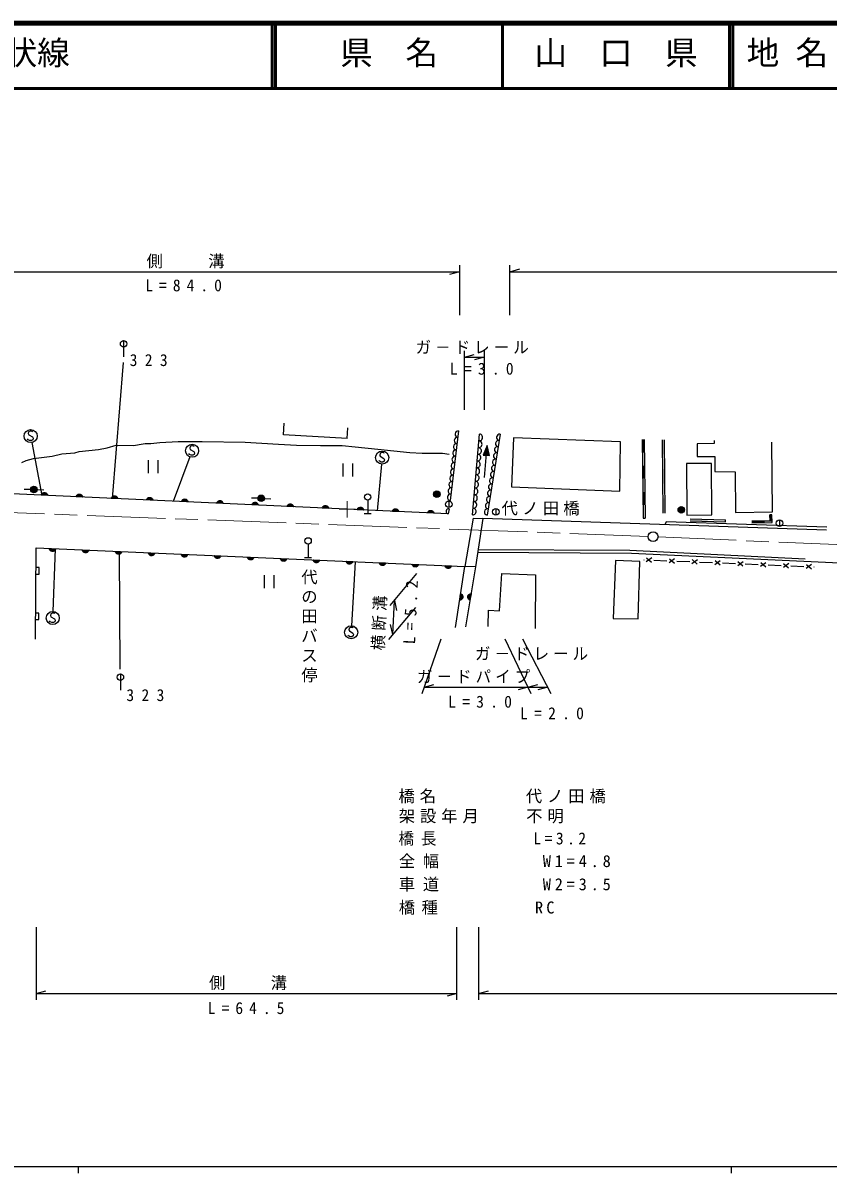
# Model space of a CAD drawing. Units: millimetres, scale not verified. Extents: x 40000 to 680000, y 20000 to 380000.
# Drawn here: x 259566 to 382846, y 204000 to 380000 of the extents above; entities that cross this region are included whole.
import ezdxf
from ezdxf.enums import TextEntityAlignment as Align

# ---------------------------------------------------------------- set-up
doc = ezdxf.new("R2010")
doc.units = ezdxf.units.MM
doc.header["$LTSCALE"] = 1000
doc.linetypes.add('CHAIN', pattern=[18.5, 12, -1.5, 3.5, -1.5])
for name, color, linetype, lineweight in [('M-BGD', 7, 'Continuous', 25), ('M-BMK', 2, 'CHAIN', 13), ('M-BMK-HTXT', 7, 'Continuous', 13), ('M-STR-STR1', 1, 'Continuous', 25), ('M-STR-STRC', 7, 'Continuous', 25), ('M-TTL', 2, 'Continuous', 140), ('M-TTL-BAND', 7, 'Continuous', 25), ('M-TTL-LINE', 7, 'Continuous', 50)]:
    doc.layers.add(name, color=color, linetype=linetype, lineweight=lineweight)
for name, color, linetype in [('M-BMK-SRVR', 7, 'Continuous'), ('M-STR-HTXT', 7, 'Continuous'), ('M-TTL-TXT', 7, 'Continuous')]:
    doc.layers.add(name, color=color, linetype=linetype)
doc.styles.add('@ＭＳ ゴシック', font='')
doc.styles.add('ＭＳ ゴシック', font='')
doc.styles.get('@ＭＳ ゴシック').set_extended_font_data('@MS Gothic')
doc.styles.get('ＭＳ ゴシック').set_extended_font_data('MS Gothic')

# ---------------------------------------------------------------- blocks, each defined once
blk = doc.blocks.new('MARK1235C15L6')
at = {"color": 7, "linetype": 'Continuous', "lineweight": 25}
blk.add_line((0, 0.05), (0, -0.05), dxfattribs=at)
blk.add_circle((0, 0), 0.05, dxfattribs=at)
blk = doc.blocks.new('MARK1192C15L6')
at = {"color": 7, "linetype": 'Continuous', "lineweight": 25}
for radius in [0.05, 0.044, 0.038, 0.032, 0.026, 0.02, 0.014, 0.008, 0.002]:
    blk.add_circle((0, 0), radius, dxfattribs=at)
blk = doc.blocks.new('MARK1553C15L6')
at = {"color": 7, "linetype": 'Continuous', "lineweight": 25}
blk.add_arc((0, 0), 0.05, 270, 90, dxfattribs=at)
blk = doc.blocks.new('MARK1222C15L6')
at = {"color": 7, "linetype": 'Continuous', "lineweight": 25}
blk.add_lwpolyline([(0, -0.05), (0.05, -0.05), (0.05, 0.05), (0, 0.05)], dxfattribs=at)
blk = doc.blocks.new('MARK1170C15L6')
at = {"color": 7, "linetype": 'Continuous', "lineweight": 25}
for p, q in [((0.006, -0.046), (0.006, 0.046)), ((0.012, 0.044), (0.012, -0.044)), ((0.018, -0.042), (0.018, 0.042)), ((0.024, 0.036), (0.024, -0.036)), ((0.03, -0.03), (0.03, 0.03)), ((0.036, 0.02), (0.036, -0.02))]:
    blk.add_line(p, q, dxfattribs=at)
blk.add_lwpolyline([(0, 0.05), (0.012, 0.046), (0.022, 0.04), (0.032, 0.03), (0.038, 0.02), (0.042, 0.008), (0.042, -0.008), (0.038, -0.02), (0.032, -0.03), (0.022, -0.04), (0.012, -0.046), (0, -0.05)], close=True, dxfattribs=at)
blk = doc.blocks.new('MARK28C15L6')
at = {"color": 7, "linetype": 'Continuous', "lineweight": 25}
blk.add_line((0, 0), (0.014, -0.05), dxfattribs=at)
blk = doc.blocks.new('MARK1181C15L6')
at = {"color": 7, "linetype": 'Continuous', "lineweight": 25}
for p, q in [((-0.04, 0.05), (0.04, -0.05)), ((-0.04, -0.05), (0.04, 0.05))]:
    blk.add_line(p, q, dxfattribs=at)
blk = doc.blocks.new('MARK1115C15L6')
at = {"color": 7, "linetype": 'Continuous', "lineweight": 25}
for p, q in [((-0.038, 0.05), (-0.038, -0.05)), ((0.038, -0.05), (0.038, 0.05))]:
    blk.add_line(p, q, dxfattribs=at)
blk = doc.blocks.new('MARK1084C15L11')
at = {"color": 7, "linetype": 'Continuous', "lineweight": 25}
blk.add_lwpolyline([(0.016, 0.032), (0.012, 0.036), (0.004, 0.038), (-0.004, 0.038), (-0.016, 0.032), (-0.018, 0.02), (-0.014, 0.01), (0.014, -0.006), (0.018, -0.016), (0.016, -0.028), (0.006, -0.034), (-0.008, -0.034), (-0.02, -0.028), (-0.024, -0.022)], dxfattribs=at)
blk.add_circle((0, 0), 0.05, dxfattribs=at)
blk = doc.blocks.new('MARK1075C15L11')
at = {"color": 7, "linetype": 'Continuous', "lineweight": 25}
for p, q in [((0, 0.068), (0, 0)), ((-0.018, 0), (0.018, 0))]:
    blk.add_line(p, q, dxfattribs=at)
blk.add_circle((0, 0.084), 0.016, dxfattribs=at)
blk = doc.blocks.new('plus')
at = {"color": 0, "linetype": 'Continuous', "lineweight": -2}
for p, q in [((-1.25, 0), (1.25, 0)), ((0, -1.25), (0, 1.25))]:
    blk.add_line(p, q, dxfattribs=at)
blk = doc.blocks.new('MARK5C2L8')
at = {"color": 3, "linetype": 'Continuous', "lineweight": 25}
blk.add_circle((0, 0), 0.05, dxfattribs=at)
blk = doc.blocks.new('MARK1088C15L11')
at = {"color": 7, "linetype": 'Continuous', "lineweight": 25}
blk.add_line((0, 0.1), (0, 0), dxfattribs=at)
blk.add_circle((0, 0.08), 0.02, dxfattribs=at)

msp = doc.modelspace()

# ---------------------------------------------------------------- hatches: boundary and pattern name
at = {"layer": 'M-BGD'}
for points in [[(354403, 316270), (354427, 314261), (354727, 314265), (354703, 316274)], [(357453, 316213), (357476, 313969), (357776, 313972), (357752, 316216)], [(354451, 312252), (354475, 310243), (354775, 310246), (354751, 312255)], [(357499, 311725), (357522, 309481), (357822, 309484), (357799, 311728)], [(354499, 308233), (354523, 306224), (354823, 306228), (354799, 308237)], [(357545, 307236), (357568, 304992), (357868, 304995), (357845, 307239)], [(374266, 303697), (374240, 304710), (373940, 304703), (373966, 303689)], [(361732, 303831), (364430, 303748), (364439, 304048), (361742, 304131)], [(371157, 303505), (373138, 303521), (373135, 303821), (371155, 303805)]]:
    msp.add_hatch(color=256, dxfattribs=at).paths.add_polyline_path(points)

# ---------------------------------------------------------------- linework, layer by layer
for p, q in [((242081, 341943), (326393, 341943)), ((326393, 342943), (326393, 335310)), ((334127, 335310), (334127, 342943)), ((334127, 341943), (490984, 341943)), ((327167, 320816), (327167, 329852)), ((330188, 329852), (330188, 320816)), ((327167, 328852), (330188, 328852)), ((299437, 316975), (299546, 318778)), ((309197, 316386), (299437, 316975)), ((309197, 316386), (309298, 318062)), ((326277, 317562), (324983, 306916)), ((328399, 304711), (329478, 317094)), ((332643, 317058), (330629, 304686)), ((330245, 310434), (330667, 315325)), ((354403, 316270), (354547, 304215)), ((354703, 316274), (354846, 304218)), ((357453, 316213), (357568, 304992)), ((357752, 316216), (357868, 304995)), ((260142, 307855), (246013, 308458)), ((260748, 308611), (259748, 308610)), ((261748, 308599), (262748, 308572)), ((324697, 304864), (260142, 307851)), ((295536, 307268), (294536, 307288)), ((296535, 307232), (297534, 307181)), ((324808, 305663), (324697, 304864)), ((374240, 304710), (373940, 304703)), ((373963, 303828), (373940, 304703)), ((374271, 303530), (374240, 304710)), ((382624, 302361), (329975, 304161)), ((354547, 304215), (354846, 304218)), ((361732, 303831), (367128, 303665)), ((361742, 304131), (367137, 303965)), ((367128, 303665), (367137, 303965)), ((371155, 303805), (373963, 303828)), ((371157, 303505), (374271, 303530)), ((261471, 285701), (261587, 299653)), ((261587, 299653), (327226, 296836)), ((354638, 297856), (354686, 297854)), ((356185, 297792), (358183, 297709)), ((359682, 297647), (361680, 297565)), ((363179, 297503), (365177, 297420)), ((315794, 290829), (319895, 295736)), ((325806, 287479), (327226, 296836)), ((328858, 296770), (327331, 287565)), ((366676, 297358), (368674, 297275)), ((370173, 297213), (372171, 297131)), ((373670, 297069), (375668, 296986)), ((377167, 296924), (379165, 296841)), ((380664, 296779), (380713, 296777)), ((319655, 290541), (315553, 285635)), ((316195, 286402), (316435, 291597)), ((323536, 285677), (320650, 277357)), ((337363, 277357), (333411, 285677)), ((340438, 277357), (336091, 285677)), ((320997, 278357), (336888, 278357)), ((336888, 278357), (339916, 278357)), ((261587, 241622), (261587, 230481)), ((326027, 230481), (326027, 241622)), ((329343, 241622), (329343, 230481)), ((261587, 231481), (326027, 231481)), ((329343, 231481), (545370, 231481))]:
    msp.add_line(p, q, dxfattribs=at)
for points in [[(259388, 312717), (260051, 313030), (261156, 313343), (264010, 313729), (265492, 314081), (267518, 314219), (268162, 314403), (271155, 314749), (272444, 315002), (273848, 315370), (276522, 315348), (277357, 315491), (278277, 315635), (279141, 315635), (280522, 315779), (283341, 315952), (286985, 315951), (293577, 315873), (298698, 315528), (301431, 315413), (305118, 315321), (308427, 315357), (310441, 315150), (313888, 314784), (318813, 314287), (320712, 314172), (322640, 314172), (323791, 314172), (324827, 313999)], [(365423, 316123), (365411, 315640), (362830, 315616), (362818, 313660), (365493, 313660), (365499, 311337), (368629, 311300), (368674, 305064), (374349, 305187), (374225, 315856)], [(382647, 302818), (358057, 303667), (357859, 303208)], [(329261, 299440), (352489, 299304), (379334, 297979)], [(405524, 296885), (405522, 296352), (352770, 298803), (329191, 298972)], [(330797, 287649), (330866, 290135), (332523, 290020), (332915, 295775), (338071, 295567), (338002, 287327)]]:
    msp.add_lwpolyline(points, dxfattribs=at)
for points in [[(330667, 315325), (330060, 313871), (331016, 313789)], [(330651, 315145), (330155, 313923), (330932, 313856)], [(334698, 316512), (334397, 308990), (350941, 308328), (351085, 315895)], [(330636, 314966), (330249, 313975), (330847, 313924)], [(330620, 314787), (330344, 314027), (330763, 313991)], [(330605, 314607), (330439, 314080), (330678, 314059)], [(330584, 314368), (330534, 314132), (330594, 314126)], [(361183, 312598), (361220, 304680), (365032, 304717), (365014, 312598)], [(350299, 297722), (349955, 288839), (353786, 288820), (354007, 297604)]]:
    msp.add_lwpolyline(points, close=True, dxfattribs=at)
at = {"layer": 'M-BMK'}
for p, q in [((355313, 301413), (257361, 305094)), ((356812, 301352), (453708, 297168))]:
    msp.add_line(p, q, dxfattribs=at)
at = {"layer": 'M-STR-STR1'}
for p, q in [((328482, 304212), (327226, 296836)), ((328482, 304212), (329975, 304161)), ((329975, 304161), (328858, 296770)), ((328858, 296770), (327226, 296836))]:
    msp.add_line(p, q, dxfattribs=at)
at = {"layer": 'M-STR-STRC'}
for p, q in [((273299, 307242), (274981, 328058)), ((260928, 315797), (262460, 307707)), ((285117, 313603), (282539, 306789)), ((314475, 312489), (313806, 305360)), ((264484, 299529), (264161, 289931)), ((274317, 299108), (274391, 281088)), ((310442, 297556), (309880, 287755))]:
    msp.add_line(p, q, dxfattribs=at)
at = {"layer": 'M-TTL'}
msp.add_line((680000, 380000), (40000, 380000), dxfattribs=at)
at = {"layer": 'M-TTL-BAND'}
for p, q in [((40000, 205000), (579000, 205000)), ((268000, 205000), (268000, 204000)), ((368000, 205000), (368000, 204000))]:
    msp.add_line(p, q, dxfattribs=at)
at = {"layer": 'M-TTL-LINE'}
for p, q in [((297750, 380000), (297750, 370000)), ((298250, 380000), (298250, 370000)), ((333000, 380000), (333000, 370000)), ((367750, 380000), (367750, 370000)), ((368250, 380000), (368250, 370000)), ((40000, 370000), (680000, 370000))]:
    msp.add_line(p, q, dxfattribs=at)

# ---------------------------------------------------------------- block references
at = {"layer": 'M-BGD'}
for name, p, xscale, yscale, rotation in [('MARK28C15L6', (326393, 341943), 30000, 30000, 270), ('MARK28C15L6', (334127, 341943), 30000, 30000, 90), ('MARK28C15L6', (327167, 328852), 30000, 30000, 90), ('MARK28C15L6', (330188, 328852), 30000, 30000, 270), ('MARK1553C15L6', (326219, 317078), 9749, 9749, 173.06565), ('MARK1553C15L6', (329433, 316578), 10359, 10359, 355.02085), ('MARK1553C15L6', (332566, 316582), 9642, 9642, 170.75389), ('MARK1553C15L6', (325983, 315142), 9749, 9749, 173.06565), ('MARK1553C15L6', (326101, 316110), 9750, 9750, 173.06565), ('MARK1553C15L6', (329343, 315546), 10358, 10358, 355.02085), ('MARK1553C15L6', (332256, 314679), 9642, 9642, 170.75389), ('MARK1553C15L6', (332411, 315631), 9643, 9643, 170.75389), ('MARK1553C15L6', (325748, 313207), 9749, 9749, 173.06565), ('MARK1553C15L6', (325865, 314174), 9749, 9749, 173.06565), ('MARK1553C15L6', (329164, 313482), 10358, 10358, 355.02085), ('MARK1553C15L6', (329254, 314514), 10359, 10359, 355.02085), ('MARK1553C15L6', (331946, 312776), 9642, 9642, 170.75389), ('MARK1553C15L6', (332101, 313727), 9642, 9642, 170.75389), ('MARK1553C15L6', (325512, 311271), 9749, 9749, 173.06565), ('MARK1553C15L6', (325630, 312239), 9750, 9750, 173.06565), ('MARK1553C15L6', (328984, 311419), 10359, 10359, 355.02085), ('MARK1553C15L6', (329074, 312450), 10358, 10358, 355.02085), ('MARK1553C15L6', (331791, 311824), 9643, 9643, 170.75389), ('MARK1553C15L6', (325277, 309335), 9749, 9749, 173.06565), ('MARK1553C15L6', (325395, 310303), 9749, 9749, 173.06565), ('MARK1553C15L6', (328804, 309355), 10358, 10358, 355.02085), ('MARK1553C15L6', (328894, 310387), 10358, 10358, 355.02085), ('MARK1553C15L6', (331481, 309920), 9642, 9642, 170.75389), ('MARK1553C15L6', (331636, 310872), 9642, 9642, 170.75389), ('MARK1170C15L6', (262831, 307726), 10000, 10000, 87.35069), ('MARK1553C15L6', (325159, 308368), 9750, 9750, 173.06565), ('MARK1553C15L6', (328714, 308323), 10359, 10359, 355.02085), ('MARK1553C15L6', (331171, 308017), 9643, 9643, 170.75389), ('MARK1553C15L6', (331326, 308969), 9642, 9642, 170.75389), ('MARK1170C15L6', (268211, 307477), 10000, 10000, 87.35069), ('MARK1170C15L6', (273591, 307228), 10000, 10000, 87.35069), ('MARK1170C15L6', (278970, 306980), 10000, 10000, 87.35069), ('MARK1170C15L6', (284350, 306731), 10000, 10000, 87.35069), ('MARK1170C15L6', (289730, 306482), 10000, 10000, 87.35069), ('MARK1170C15L6', (295109, 306233), 10000, 10000, 87.35069), ('MARK1170C15L6', (300489, 305984), 10000, 10000, 87.35069), ('MARK1553C15L6', (325041, 307400), 9749, 9749, 173.06565), ('MARK1553C15L6', (328534, 306259), 10359, 10359, 355.02085), ('MARK1553C15L6', (328624, 307291), 10358, 10358, 355.02085), ('MARK1553C15L6', (330862, 306114), 9642, 9642, 170.75389), ('MARK1553C15L6', (331016, 307065), 9642, 9642, 170.75389), ('MARK1170C15L6', (305868, 305735), 10000, 10000, 87.35069), ('MARK1170C15L6', (311248, 305486), 10000, 10000, 87.35069), ('MARK1170C15L6', (316628, 305237), 10000, 10000, 87.35069), ('MARK1170C15L6', (322007, 304988), 10000, 10000, 87.35069), ('MARK1553C15L6', (324753, 305263), 8073, 8073, 172.08074), ('MARK1553C15L6', (328444, 305227), 10358, 10358, 355.02085), ('MARK1553C15L6', (330707, 305162), 9642, 9642, 170.75389), ('MARK1170C15L6', (264111, 299545), 10000, 10000, 267.54189), ('MARK1170C15L6', (269161, 299328), 10000, 10000, 267.54189), ('MARK1170C15L6', (274210, 299112), 10000, 10000, 267.54189), ('MARK1170C15L6', (279259, 298895), 10000, 10000, 267.54189), ('MARK1170C15L6', (284308, 298678), 10000, 10000, 267.54189), ('MARK1170C15L6', (289357, 298461), 10000, 10000, 267.54189), ('MARK1170C15L6', (294406, 298245), 10000, 10000, 267.54189), ('MARK1170C15L6', (299456, 298028), 10000, 10000, 267.54189), ('MARK1170C15L6', (304505, 297811), 10000, 10000, 267.54189), ('MARK1170C15L6', (309554, 297594), 10000, 10000, 267.54189), ('MARK1181C15L6', (355436, 297823), 8000, 8000, 267.63049), ('MARK1181C15L6', (358933, 297678), 8000, 8000, 267.63049), ('MARK1181C15L6', (362430, 297534), 8000, 8000, 267.63049), ('MARK1181C15L6', (365927, 297389), 8000, 8000, 267.63049), ('MARK1181C15L6', (369424, 297244), 8000, 8000, 267.63049), ('MARK1222C15L6', (261558, 296165), 10000, 10000, 359.52453), ('MARK1170C15L6', (314603, 297378), 10000, 10000, 267.54189), ('MARK1170C15L6', (319652, 297161), 10000, 10000, 267.54189), ('MARK1170C15L6', (324702, 296944), 10000, 10000, 267.54189), ('MARK1181C15L6', (372921, 297100), 8000, 8000, 267.63049), ('MARK1181C15L6', (376418, 296955), 8000, 8000, 267.63049), ('MARK1181C15L6', (379915, 296810), 8000, 8000, 267.63049), ('MARK1170C15L6', (326516, 292157), 10000, 10000, 351.37169), ('MARK1170C15L6', (328095, 292168), 10000, 10000, 170.58509), ('MARK28C15L6', (316435, 291597), 30000, 30000, 357.35069), ('MARK1222C15L6', (261500, 289189), 10000, 10000, 359.52453), ('MARK28C15L6', (316195, 286402), 30000, 30000, 177.35069), ('MARK28C15L6', (320997, 278357), 30000, 30000, 90), ('MARK28C15L6', (336888, 278357), 30000, 30000, 270), ('MARK28C15L6', (336888, 278357), 30000, 30000, 90), ('MARK28C15L6', (339916, 278357), 30000, 30000, 270), ('MARK28C15L6', (261587, 231481), 30000, 30000, 90), ('MARK28C15L6', (326027, 231481), 30000, 30000, 270), ('MARK28C15L6', (329343, 231481), 30000, 30000, 90)]:
    msp.add_blockref(name, p, dxfattribs=dict(at, xscale=xscale, yscale=yscale, rotation=rotation))
for name, p, xscale, yscale in [('MARK1115C15L6', (279518, 312120), 20000, 20000), ('MARK1115C15L6', (309327, 311586), 20000, 20000), ('MARK1192C15L6', (261248, 308612), 10000, 10000), ('MARK1192C15L6', (322936, 307902), 10000, 10000), ('MARK1192C15L6', (296036, 307257), 10000, 10000), ('MARK1235C15L6', (324787, 306342), 10000, 10000), ('MARK1235C15L6', (331970, 305188), 10000, 10000), ('MARK1192C15L6', (360382, 305486), 10000, 10000), ('MARK1235C15L6', (375418, 303446), 10000, 10000), ('MARK1115C15L6', (297277, 294490), 20000, 20000)]:
    msp.add_blockref(name, p, dxfattribs=dict(at, xscale=xscale, yscale=yscale))
at = {"layer": 'M-BMK-HTXT', "xscale": 1000, "yscale": 1000}
msp.add_blockref('plus', (309214, 305580), dxfattribs=at)
at = {"layer": 'M-BMK-SRVR', "xscale": 15000, "yscale": 15000}
msp.add_blockref('MARK5C2L8', (356062, 301385), dxfattribs=at)
at = {"layer": 'M-STR-STRC'}
for name, p, xscale, yscale in [('MARK1088C15L11', (274981, 328901), 25000, 25000), ('MARK1084C15L11', (260742, 316778), 20000, 20000), ('MARK1084C15L11', (285468, 314530), 20000, 20000), ('MARK1084C15L11', (314568, 313485), 20000, 20000), ('MARK1075C15L11', (312356, 304926), 30000, 30000), ('MARK1075C15L11', (303233, 298223), 30000, 30000), ('MARK1084C15L11', (264127, 288936), 20000, 20000), ('MARK1084C15L11', (309823, 286750), 20000, 20000), ('MARK1088C15L11', (274475, 277883), 25000, 25000)]:
    msp.add_blockref(name, p, dxfattribs=dict(at, xscale=xscale, yscale=yscale))

# ---------------------------------------------------------------- texts
at = {"layer": 'M-STR-HTXT', "char_height": 1833, "attachment_point": 7, "style": 'ＭＳ ゴシック'}
for s, insert in [('\\T1.26;側\u3000\u3000溝', (278487, 342443)), ('\\T1.78;\\W0.95;L=84.0', (278299, 338905)), ('\\T1.26;\\W0.95;ガ－ドレール', (319678, 329352)), ('\\T1.95;\\W0.95;323', (275909, 327468)), ('\\T1.81;\\W0.95;L=3.0', (324936, 326150)), ('\\T1.26;代ノ田橋', (332859, 304615)), ('\\T1.26;\\W0.95;ガ－ドレール', (328775, 282457)), ('\\T1.26;\\W0.95;ガ－ドパイプ', (319900, 278957)), ('\\T1.95;\\W0.95;323', (275403, 276197)), ('\\T1.81;\\W0.95;L=3.0', (324679, 275188)), ('\\T1.81;\\W0.95;L=2.0', (335700, 273413)), ('\\T1.3;橋名\u3000\u3000\u3000\u3000代ノ田橋', (317063, 260562)), ('\\T1.3;架設年月\u3000\u3000不明', (317118, 257498)), ('\\T1.45;\\W0.95;橋長\u3000\u3000\u3000\u3000L=3.2', (317073, 254081)), ('\\T1.47;全幅\u3000\u3000\u3000\u3000W1=4.8', (317118, 250620)), ('\\T1.47;車道\u3000\u3000\u3000\u3000W2=3.5', (317117, 247068)), ('\\T1.39;橋種\u3000\u3000\u3000\u3000RC', (317117, 243517)), ('\\T1.26;側\u3000\u3000溝', (288057, 231981)), ('\\T1.78;\\W0.95;L=64.5', (287870, 228296))]:
    msp.add_mtext(s, dxfattribs=dict(at, insert=insert))
at = {"layer": 'M-STR-HTXT', "char_height": 1833, "attachment_point": 7}
for s, insert, rotation, style in [('\\T1.2;代の田バス停', (302225, 296493), 270, '@ＭＳ ゴシック'), ('\\T1.81;\\W0.95;L=5.2', (319633, 284889), 87.4, 'ＭＳ ゴシック'), ('\\T1.27;\\W0.95;横断溝', (315048, 283943), 87.4, 'ＭＳ ゴシック')]:
    msp.add_mtext(s, dxfattribs=dict(at, insert=insert, rotation=rotation, style=style))
at = {"layer": 'M-TTL-TXT', "style": 'ＭＳ ゴシック'}
for s, p in [('主要地方道大島環状線', (216734, 372500)), ('県\u3000名', (308125, 372500)), ('山\u3000口\u3000県', (337875, 372500)), ('地 名', (370380, 372500))]:
    msp.add_text(s, height=3666, dxfattribs=at).set_placement(p, align=Align.BOTTOM_LEFT)

doc.saveas('drawing.dxf')
